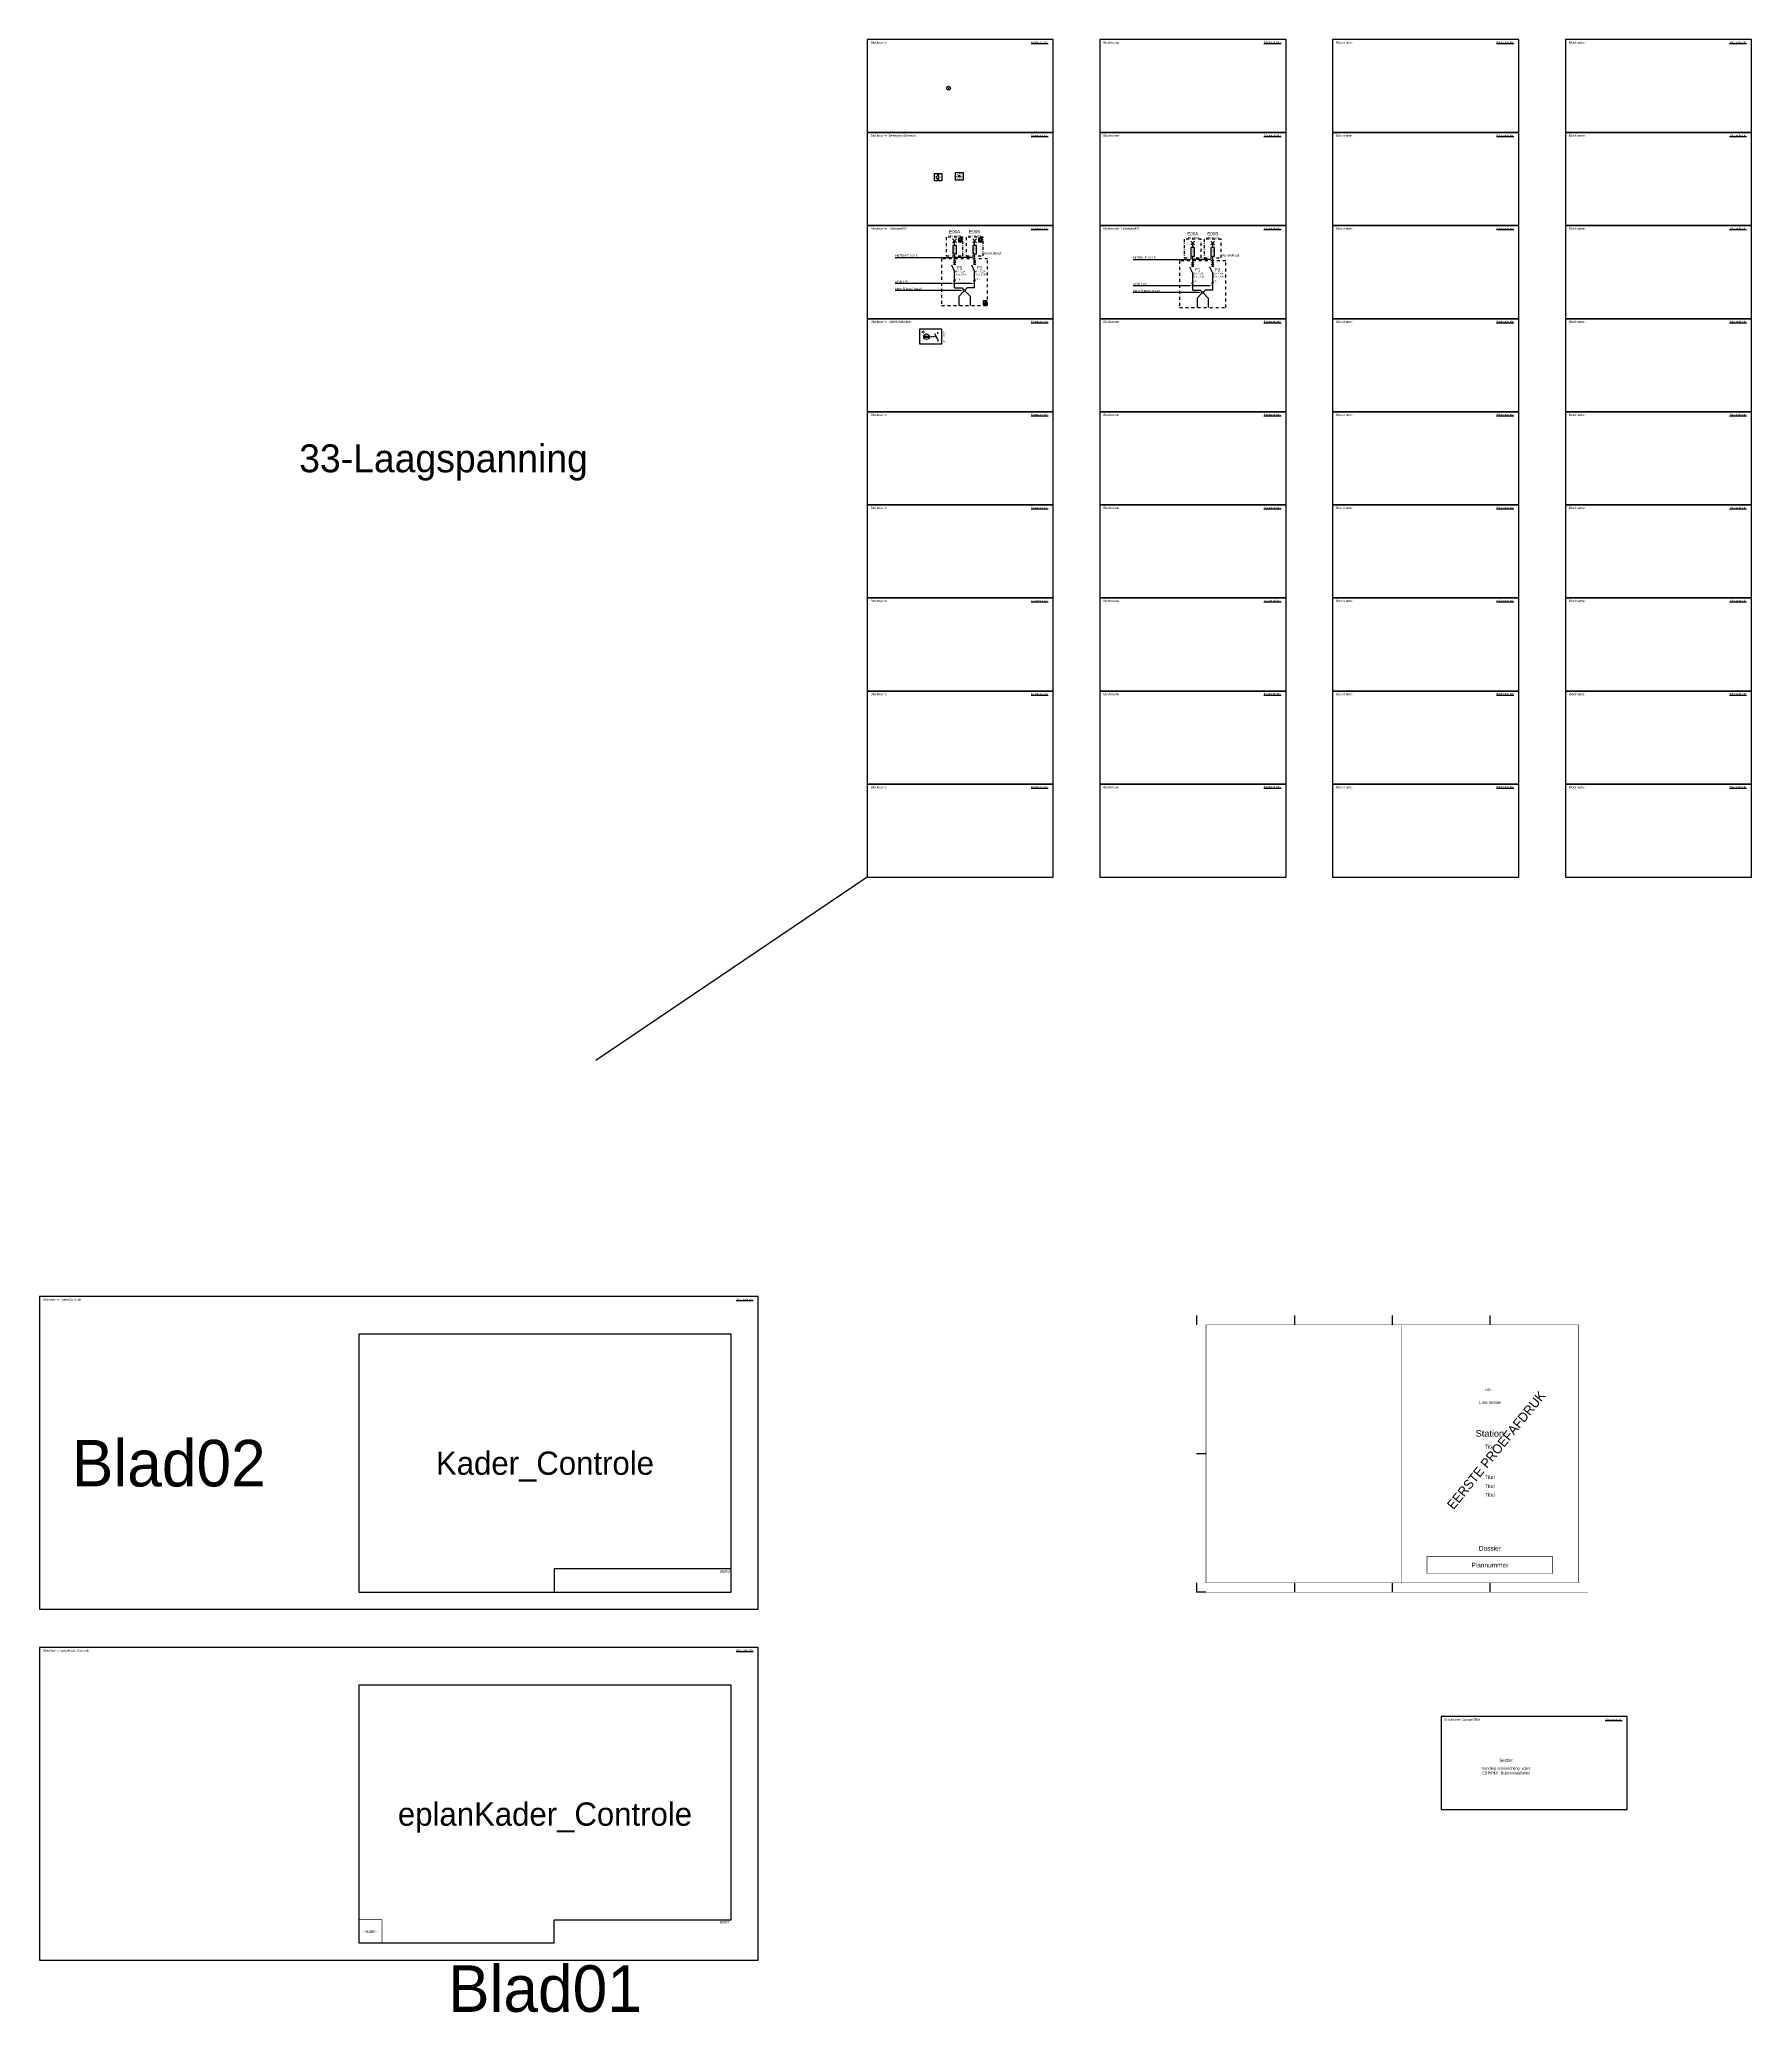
# Model space of a CAD drawing. Header units: millimetres. Extents: x -7152 to 5843, y -5056 to 10205.
# Drawn here: x 1518 to 3357, y -1220 to 900 of the extents above; entities that cross this region are included whole.
import ezdxf
from ezdxf.enums import TextEntityAlignment as Align

# ---------------------------------------------------------------- set-up
doc = ezdxf.new("R2010")
doc.units = ezdxf.units.MM
doc.linetypes.add('DASHDOT2', pattern=[12.7, 6.35, -3.175, 0, -3.175])
doc.linetypes.add('HIDDEN2', pattern=[4.7625, 3.175, -1.5875])
doc.layers.add('35', color=2, linetype='Continuous')
doc.layers.add('FreezeNewViewport', color=7, linetype='Continuous')
doc.layers.add('TBM_VP', color=1, linetype='Continuous', plot=False)
doc.styles.add('ISOPLUS', font='isoplus')
doc.styles.get("Standard").update_dxf_attribs({"font": 'isoplus.shx'})
doc.styles.add('TBM', font='arial.ttf')
doc.styles.add('TBMSTATUS', font='univh.shx')

# ---------------------------------------------------------------- blocks, each defined once
blk = doc.blocks.new('*U369')
at = {"color": 7, "linetype": 'Continuous'}
for p, q in [((0, 297), (0, 287)), ((105, 297), (105, 287)), ((210, 297), (210, 287)), ((315, 297), (315, 287)), ((0, 10), (0, 0)), ((105, 10), (105, 0)), ((210, 10), (210, 0)), ((315, 10), (315, 0))]:
    blk.add_line(p, q, dxfattribs=at)
at = {"color": 1, "linetype": 'Continuous'}
for p, q in [((10, 148.5), (0, 148.5)), ((10, 0), (0, 0))]:
    blk.add_line(p, q, dxfattribs=at)
at = {"color": 7, "linetype": 'Continuous'}
for points, const_width in [([(0, 0), (420, 0), (420, 297), (0, 297)], 0.25), ([(10, 10), (410, 10), (410, 287), (10, 287)], 0.5), ([(220, 287), (410, 287), (410, 10), (220, 10)], 0.5), ([(247.5, 38), (382.5, 38), (382.5, 20), (247.5, 20)], 0.5)]:
    blk.add_lwpolyline(points, close=True, dxfattribs=dict(at, const_width=const_width))
at = {"color": 7, "style": 'TBM'}
for tag, height, p in [('LIJN', 2.5, (315, 217.7)), ('LINESECTION_N', 3.5, (315, 203.8)), ('STATION', 7, (315, 170.5)), ('TITEL_2', 4, (315, 156.2)), ('TITEL_3', 4, (315, 123.4)), ('TITEL_4', 4, (315, 113.9)), ('TITEL_5', 4, (315, 104.5)), ('DOSSIER', 5, (315, 47)), ('PLAN_NUMBER', 5, (315, 29))]:
    blk.add_attdef(tag, text='', height=height, dxfattribs=at).set_placement(p, align=Align.MIDDLE_CENTER)
blk = doc.blocks.new('CustomTBM')
at = {"color": 0, "style": 'TBM'}
for tag, height, p in [('SECTIE', 3.5, (-87.5, 196.3)), ('LIJN01', 3, (-87.5, 187.6)), ('LIJN02', 3, (-87.5, 182.6)), ('LIJN10', 4, (-87.5, 95.1)), ('LIJN11', 4, (-87.5, 85.7))]:
    blk.add_attdef(tag, text='', height=height, dxfattribs=at).set_placement(p, align=Align.MIDDLE_CENTER)
blk = doc.blocks.new('TBM_DOCSTATUS')
at = {"color": 7, "linetype": 'Continuous', "style": 'TBMSTATUS'}
for tag, p in [('AT_DOCSTAT_T', (-102.9, 156.3)), ('AT_DOCSTAT_M', (-98.2, 152.5)), ('AT_DOCSTAT_B', (-93.6, 148.7))]:
    blk.add_attdef(tag, text='', height=10, rotation=51, dxfattribs=at).set_placement(p, align=Align.MIDDLE_CENTER)
at = {"color": 7, "style": 'TBM'}
for tag, flags, p in [('AT_TITLENUM', 1, (-163.7, 67.4)), ('AT_BLOCKVERSION', 3, (-163.7, 63.1)), ('AT_DOCSTATUS', 1, (-163.7, 58.9))]:
    blk.add_attdef(tag, text='', height=2.5, dxfattribs=dict(at, flags=flags)).set_placement(p, align=Align.MIDDLE_LEFT)
blk = doc.blocks.new('*U378')
at = {"layer": 'TBM_VP', "color": 1, "linetype": 'Continuous'}
for points in [[(0, 277), (0, 0), (400, 0), (400, 277)], [(210, 0), (400, 0), (400, 25), (210, 25)]]:
    blk.add_lwpolyline(points, close=True, dxfattribs=at)
at = {"color": 7, "linetype": 'Continuous', "ltscale": 7}
blk.add_attdef('BLADNR', text='', height=50, dxfattribs=at).set_placement((-100, 138.5), align=Align.MIDDLE_RIGHT)
at = {"layer": 'FreezeNewViewport', "color": 7, "linetype": 'Continuous', "style": 'TBM', "width": 0.8}
blk.add_attdef('Beschrijving', text='', height=2, dxfattribs=at).set_placement((272.5, 2.7), align=Align.MIDDLE_CENTER)
at = {"layer": 'TBM_VP', "color": 150, "linetype": 'Continuous', "ltscale": 15, "flags": 8}
blk.add_attdef('CONTROLE', text='', height=2.5, dxfattribs=at).set_placement((398.5, 23.5), align=Align.TOP_RIGHT)
blk = doc.blocks.new('Kader_Controle')
at = {"color": 1, "linetype": 'Continuous'}
ref = blk.add_blockref('*U378', (0, 0), dxfattribs=at)
ref.add_attrib('BLADNR', 'Blad02', dxfattribs={"color": 7, "linetype": 'Continuous', "ltscale": 7, "height": 50}).set_placement((-100, 138.5), align=Align.MIDDLE_RIGHT)
ref.add_attrib('CONTROLE', 'Blad02', dxfattribs={"layer": 'TBM_VP', "color": 150, "linetype": 'Continuous', "ltscale": 15, "height": 2.5}).set_placement((398.5, 23.5), align=Align.TOP_RIGHT)
blk = doc.blocks.new('eplankader')
at = {"color": 7}
blk.add_lwpolyline([(0, 25, 0.5, 0.5, 0), (25, 25, 0.5, 0.5, 0), (25, 0, 0, 0, 0)], format="xyseb", dxfattribs=at)
at = {"layer": 'TBM_VP', "linetype": 'Continuous'}
blk.add_lwpolyline([(400, 277), (0, 277), (0, 0), (210, 0), (210, 25), (400, 25), (400, 277)], dxfattribs=at)
at = {"linetype": 'Continuous', "ltscale": 15, "style": 'TBM'}
blk.add_attdef('KAST', text='', height=3.5, dxfattribs=at).set_placement((12.5, 12.5), align=Align.MIDDLE_CENTER)
at = {"linetype": 'Continuous', "ltscale": 15}
blk.add_attdef('BLAD', text='', height=50, dxfattribs=at).set_placement((200, -24), align=Align.TOP_CENTER)
at = {"layer": 'TBM_VP', "color": 150, "linetype": 'Continuous', "ltscale": 15, "flags": 8}
blk.add_attdef('CONTROLE', text='', height=2.5, dxfattribs=at).set_placement((398.5, 23.5), align=Align.TOP_RIGHT)
blk = doc.blocks.new('eplankader_controle')
at = {"linetype": 'Continuous'}
ref = blk.add_blockref('eplankader', (0, 0), dxfattribs=at)
ref.add_attrib('BLAD', 'Blad01', dxfattribs={"linetype": 'Continuous', "ltscale": 15, "height": 50}).set_placement((200, -24), align=Align.TOP_CENTER)
ref.add_attrib('KAST', '--kast--', dxfattribs={"linetype": 'Continuous', "ltscale": 15, "height": 3.5, "style": 'TBM'}).set_placement((12.5, 12.5), align=Align.MIDDLE_CENTER)
ref.add_attrib('CONTROLE', 'Blad01', dxfattribs={"layer": 'TBM_VP', "color": 150, "linetype": 'Continuous', "ltscale": 15, "height": 2.5}).set_placement((398.5, 23.5), align=Align.TOP_RIGHT)
blk = doc.blocks.new('*U418')
at = {"color": 0}
blk.add_lwpolyline([(0, 0), (200, 0), (200, 100), (0, 100)], close=True, dxfattribs=at)
blk.add_text('Blockname:', height=2.5, dxfattribs=at).set_placement((3.7, 98), align=Align.TOP_LEFT)
at = {"color": 0, "linetype": 'Continuous'}
blk.add_text('%%UBijkomende info:', height=1.8, dxfattribs=at).set_placement((176.2, 96.1))
at = {"color": 161, "linetype": 'Continuous', "ltscale": 15, "true_color": 0x8c9ff3}
blk.add_attdef('BLOCKNAME', (22.7, 95.5), '', height=2.5, dxfattribs=at)
blk = doc.blocks.new('*U421')
at = {"color": 0}
blk.add_lwpolyline([(0, 0), (772, 0), (772, 336), (0, 336)], close=True, dxfattribs=at)
blk.add_text('Blockname:', height=2.5, dxfattribs=at).set_placement((3.7, 334), align=Align.TOP_LEFT)
at = {"color": 0, "linetype": 'Continuous'}
blk.add_text('%%UBijkomende info:', height=1.8, dxfattribs=at).set_placement((748.2, 332.1))
at = {"color": 161, "linetype": 'Continuous', "ltscale": 15, "true_color": 0x8c9ff3}
blk.add_attdef('BLOCKNAME', (22.7, 331.5), '', height=2.5, dxfattribs=at)
blk = doc.blocks.new('*U449')
at = {"color": 0, "linetype": 'Continuous'}
for q in [(4, 2.1), (4, -2.1)]:
    blk.add_line((1.4, 0), q, dxfattribs=at)
blk.add_lwpolyline([(0, 4), (8, 4), (8, -4), (0, -4)], close=True, dxfattribs=at)
at = {"color": 7, "linetype": 'Continuous'}
for points in [[(4, 2.1, 0, 1, 0), (5.5, 3.3, 0, 0, 0)], [(4.7, 0, 0, 1, 0), (6.6, 0, 0, 0, 0)], [(4, -2.1, 0, 1, 0), (5.5, -3.3, 0, 0, 0)]]:
    blk.add_lwpolyline(points, format="xyseb", dxfattribs=at)
at = {"color": 0, "linetype": 'Continuous'}
blk.add_arc((1.4, 0), 3.39, 295.5729, 64.4271, dxfattribs=at)
at = {"color": 2, "linetype": 'Continuous'}
blk.add_attdef('NAAMB', text='', height=3.5, dxfattribs=at).set_placement((4, 5.5), align=Align.CENTER)
blk.add_attdef('NAAMR', text='', height=3.5, dxfattribs=at).set_placement((9.5, 0), align=Align.MIDDLE_LEFT)
blk = doc.blocks.new('*U453')
at = {"color": 7, "linetype": 'Continuous'}
blk.add_lwpolyline([(-0.95, 0, 0, 1, 0), (0.95, 0, 0, 0, 0)], format="xyseb", dxfattribs=at)
blk = doc.blocks.new('*U454')
at = {"color": 0, "linetype": 'ByBlock', "lineweight": -2, "transparency": 16777216}
for p, rotation in [((1.5, 0), 180), ((2.2, 1.8), 135), ((4, 2.5), 90), ((5.8, 1.8), 45), ((2.2, -1.8), 225), ((4, -2.5), 270), ((5.8, -1.8), 315)]:
    blk.add_blockref('*U453', p, dxfattribs=dict(at, rotation=rotation))
blk.add_blockref('*U453', (6.5, 0), dxfattribs=at)
blk = doc.blocks.new('*U452')
at = {"color": 0, "linetype": 'Continuous'}
blk.add_lwpolyline([(0, 4), (8, 4), (8, -4), (0, -4)], close=True, dxfattribs=at)
blk.add_circle((4, 0), 1, dxfattribs=at)
at = {"linetype": 'Continuous'}
blk.add_blockref('*U454', (0, 0), dxfattribs=at)
at = {"color": 2, "linetype": 'Continuous'}
blk.add_attdef('NAAMB', text='', height=3.5, dxfattribs=at).set_placement((4, 5.5), align=Align.CENTER)
blk.add_attdef('NAAMR', text='', height=3.5, dxfattribs=at).set_placement((9.5, 0), align=Align.MIDDLE_LEFT)
blk = doc.blocks.new('*U438')
at = {"color": 1, "linetype": 'ByBlock', "const_width": 1}
blk.add_lwpolyline([(-0.5, 0, 1), (0.5, 0, 1)], format="xyb", close=True, dxfattribs=at)
at = {"color": 0, "linetype": 'ByBlock'}
blk.add_circle((0, 0), 2, dxfattribs=at)
at = {"color": 2, "linetype": 'Continuous', "ltscale": 15}
blk.add_attdef('NAAM_L', text='', height=3.5, dxfattribs=at).set_placement((-3.5, 0), align=Align.MIDDLE_RIGHT)
at = {"color": 1, "linetype": 'Continuous', "ltscale": 15}
blk.add_attdef('TEKST135', text='', height=1.8, dxfattribs=at).set_placement((-2.5, 2.5), align=Align.RIGHT)
blk.add_attdef('TEKST45', (2.5, 2.5), '', height=1.8, dxfattribs=at)
at = {"color": 2, "linetype": 'Continuous', "ltscale": 15}
blk.add_attdef('NAAM_R', text='', height=3.5, dxfattribs=at).set_placement((3.5, 0), align=Align.MIDDLE_LEFT)
at = {"color": 1, "linetype": 'Continuous', "ltscale": 15}
blk.add_attdef('TEKST225', text='', height=1.8, dxfattribs=at).set_placement((-2.5, -2.5), align=Align.TOP_RIGHT)
blk.add_attdef('TEKST315', text='', height=1.8, dxfattribs=at).set_placement((2.5, -2.5), align=Align.TOP_LEFT)
blk = doc.blocks.new('*U457')
at = {"color": 0, "linetype": 'Continuous'}
for p, q in [((-15.8, 7.4), (-16.7, 8.6)), ((-14.7, 8.3), (-15.7, 9.5)), ((0, 0), (-3, 6))]:
    blk.add_line(p, q, dxfattribs=at)
at = {"color": 1, "linetype": 'HIDDEN2', "ltscale": 0.5}
blk.add_line((-1.5, 3), (-9, 3), dxfattribs=at)
at = {"color": 0, "linetype": 'Continuous'}
for points in [[(-19.2, 11.5), (4.2, 11.5), (4.2, -4.9), (-19.2, -4.9)], [(-13.9, 3.8), (-10.1, 3.8), (-10.1, 2.2), (-13.9, 2.2)]]:
    blk.add_lwpolyline(points, close=True, dxfattribs=at)
for points in [[(-14.6, 5.9, 0, 1, 0), (-15.8, 7.4, 0, 0, 0)], [(-13.6, 6.8, 0, 1, 0), (-14.7, 8.3, 0, 0, 0)]]:
    blk.add_lwpolyline(points, format="xyseb", dxfattribs=at)
blk.add_circle((-12, 3), 3, dxfattribs=at)
at = {"color": 1, "style": 'ISOPLUS'}
for tag, p in [('AMP', (5.8, 0.9)), ('KLNR1', (5.8, 7.6))]:
    blk.add_attdef(tag, text='', height=1.8, dxfattribs=at).set_placement(p, align=Align.MIDDLE_LEFT)
at = {"color": 2, "style": 'ISOPLUS'}
blk.add_attdef('NAAM', text='', height=2.5, dxfattribs=at).set_placement((5.8, 4.2), align=Align.MIDDLE_LEFT)
at = {"color": 1}
blk.add_attdef('KLNR2', text='', height=1.8, dxfattribs=at).set_placement((5.8, -2), align=Align.MIDDLE_LEFT)
blk = doc.blocks.new('*U409')
at = {"color": 0, "linetype": 'Continuous', "lineweight": -2}
blk.add_circle((0, 0), 1, dxfattribs=at)
at = {"color": 1}
blk.add_attdef('STROOK', text='', height=1.8, dxfattribs=at).set_placement((-2, 0), align=Align.MIDDLE_RIGHT)
blk.add_attdef('KLEMNUMMER', text='', height=1.8, dxfattribs=at).set_placement((2, 0), align=Align.MIDDLE_LEFT)
blk = doc.blocks.new('*U468')
at = {"color": 0}
for p, q in [((11.9, 71.3), (16.1, 67.1)), ((11.9, 67.1), (16.1, 71.3)), ((14, 64.2), (14, 69.2)), ((33.4, 71.3), (37.6, 67.1)), ((33.4, 67.1), (37.6, 71.3)), ((35.5, 64.2), (35.5, 69.2)), ((14, 44.4), (14, 55.2)), ((35.5, 44.4), (35.5, 55.2)), ((14, 18.7), (14, 36.4)), ((35.5, 18.7), (35.5, 36.4)), ((14, 18.7), (22, 18.7)), ((18.7, 10), (18.7, 0)), ((24, 15.3), (18.8, 10)), ((24, 16.7), (22, 18.7)), ((25.5, 16.7), (27.5, 18.7)), ((25.5, 15.3), (30.7, 10)), ((35.5, 18.7), (27.5, 18.7)), ((30.7, 10), (30.7, 0))]:
    blk.add_line(p, q, dxfattribs=at)
at = {"linetype": 'Continuous'}
for p, q in [((-49.9, 51.5), (10.5, 51.5)), ((20.2, 16), (-49.9, 16))]:
    blk.add_line(p, q, dxfattribs=at)
at = {"color": 0, "linetype": 'Continuous'}
for p, q in [((10.6, 43.6), (14, 36.4)), ((12.7, 45.6), (15.2, 48.1)), ((12.7, 48.1), (15.2, 45.6)), ((32.1, 43.6), (35.5, 36.4)), ((34.2, 45.6), (36.7, 48.1)), ((34.2, 48.1), (36.7, 45.6))]:
    blk.add_line(p, q, dxfattribs=at)
at = {"color": 0, "linetype": 'Continuous', "lineweight": -2}
for p, q in [((12.7, 44.4), (15.2, 44.4)), ((34.2, 44.4), (36.7, 44.4))]:
    blk.add_line(p, q, dxfattribs=at)
at = {"color": 1, "linetype": 'Continuous'}
for p, q in [((13, 26), (15, 28)), ((13, 25), (15, 27)), ((34.5, 26), (36.5, 28)), ((34.5, 25), (36.5, 27))]:
    blk.add_line(p, q, dxfattribs=at)
at = {"color": 0, "linetype": 'ByBlock', "lineweight": -2}
blk.add_line((-28, 16), (-28, 16), dxfattribs=at)
at = {"linetype": 'DASHDOT2', "ltscale": 0.5}
for points in [[(5, 53.2), (23, 53.2), (23, 73.3), (5, 73.3)], [(26.5, 53.2), (44.5, 53.2), (44.5, 73.3), (26.5, 73.3)], [(0, 0), (49.5, 0), (49.5, 50.1), (0, 50.1)]]:
    blk.add_lwpolyline(points, close=True, dxfattribs=at)
at = {"color": 0}
for points in [[(16, 55.2), (16, 64.2), (12, 64.2), (12, 55.2)], [(37.5, 55.2), (37.5, 64.2), (33.5, 64.2), (33.5, 55.2)]]:
    blk.add_lwpolyline(points, close=True, dxfattribs=at)
at = {"color": 7, "linetype": 'Continuous'}
for points in [[(18, 68.3), (22, 68.3), (22, 72.3), (18, 72.3)], [(19, 69.3), (21, 69.3), (21, 71.3), (19, 71.3)], [(39.5, 68.3), (43.5, 68.3), (43.5, 72.3), (39.5, 72.3)], [(40.5, 69.3), (42.5, 69.3), (42.5, 71.3), (40.5, 71.3)], [(44.5, 1), (48.5, 1), (48.5, 5), (44.5, 5)], [(45.5, 2), (47.5, 2), (47.5, 4), (45.5, 4)]]:
    blk.add_lwpolyline(points, close=True, dxfattribs=at)
at = {"linetype": 'ByBlock', "lineweight": -2}
for points in [[(32, 51.5), (14, 51.5)], [(10.5, 23.3), (-49.9, 23.3)], [(32, 23.3), (14, 23.3)]]:
    blk.add_lwpolyline(points, dxfattribs=at)
at = {"linetype": 'Continuous'}
for points in [[(10.5, 52.1), (14, 51.5), (10.5, 50.9)], [(32, 52.1), (35.5, 51.5), (32, 50.9)], [(10.5, 23.8), (14, 23.3), (10.5, 22.7)], [(32, 23.8), (35.5, 23.3), (32, 22.7)], [(20.2, 16.6), (23.7, 16), (20.2, 15.4)]]:
    blk.add_solid(points, dxfattribs=at)
at = {"color": 0, "linetype": 'Continuous'}
blk.add_blockref('*U409', (24.7, 16), dxfattribs=at)
at = {"linetype": 'Continuous', "style": 'ISOPLUS'}
blk.add_text('Aansluitkast', height=2.5, dxfattribs=at).set_placement((45.5, 54.1), align=Align.BOTTOM_LEFT)
at = {"color": 1, "style": 'ISOPLUS'}
for s, p in [('¦©n:', (19.1, 35.4)), ('¦©cu:', (20.3, 32.4)), ('¦©n:', (40.6, 35.4)), ('¦©cu:', (41.8, 32.4))]:
    blk.add_text(s, height=1.8, dxfattribs=at).set_placement(p, align=Align.RIGHT)
at = {"color": 2, "linetype": 'Continuous', "style": 'ISOPLUS'}
for s, p in [('F1', (16.5, 40.4)), ('F2', (38, 40.4))]:
    blk.add_text(s, height=3.5, dxfattribs=at).set_placement(p, align=Align.MIDDLE_LEFT)
at = {"linetype": 'Continuous', "style": 'ISOPLUS', "flags": 1}
for tag, p, height in [('LAMP_A', (7.9, 100.5), 2.5), ('LAMP_B', (34.1, 101.7), 1.8)]:
    blk.add_attdef(tag, p, '', height=height, dxfattribs=at)
at = {"color": 1, "style": 'ISOPLUS'}
for tag, p in [('TYPELA', (14, 73.3)), ('TYPELB', (35.5, 73.3))]:
    blk.add_attdef(tag, text='', height=1.8, dxfattribs=at).set_placement(p, align=Align.BOTTOM_CENTER)
at = {"linetype": 'Continuous', "style": 'ISOPLUS'}
for tag, p in [('VOORSCHAKELAPPARAATLA', (14, 59.7)), ('VOORSCHAKELAPPARAATLB', (35.5, 59.7))]:
    blk.add_attdef(tag, text='', height=1.8, rotation=90, dxfattribs=at).set_placement(p, align=Align.MIDDLE_CENTER)
for tag, p in [('KABEL1D', (-49.9, 52.2)), ('KABEL2D', (-49.9, 23.9)), ('KLEMMEND', (-49.9, 16.4))]:
    blk.add_attdef(tag, p, '', height=2.5, dxfattribs=at)
at = {"color": 1, "linetype": 'Continuous', "style": 'ISOPLUS'}
for tag, p in [('FASENLA', (15.5, 27.6)), ('INLA', (19.9, 35.4)), ('FASENLB', (37, 27.6)), ('INLB', (41.4, 35.4))]:
    blk.add_attdef(tag, p, '', height=1.8, dxfattribs=at)
at = {"color": 1, "style": 'ISOPLUS'}
for tag, p in [('ICUA', (21.1, 32.4)), ('ICUB', (42.6, 32.4))]:
    blk.add_attdef(tag, p, '', height=1.8, dxfattribs=at)
at = {"layer": '35', "style": 'ISOPLUS'}
blk.add_attdef('PAALDNR', text='', height=3.5, dxfattribs=at).set_placement((24.7, 89), align=Align.CENTER)
for tag, p in [('NAAMLA', (14, 76.3)), ('NAAMLB', (35.5, 76.3))]:
    blk.add_attdef(tag, text='', height=3.5, dxfattribs=at).set_placement(p, align=Align.BOTTOM_CENTER)
blk = doc.blocks.new('*U469')
at = {"color": 0}
for p, q in [((11.9, 71.3), (16.1, 67.1)), ((11.9, 67.1), (16.1, 71.3)), ((14, 64.2), (14, 69.2)), ((33.4, 71.3), (37.6, 67.1)), ((33.4, 67.1), (37.6, 71.3)), ((35.5, 64.2), (35.5, 69.2)), ((14, 44.4), (14, 55.2)), ((35.5, 44.4), (35.5, 55.2)), ((14, 18.7), (14, 36.4)), ((35.5, 18.7), (35.5, 36.4)), ((14, 18.7), (22, 18.7)), ((18.7, 10), (18.7, 0)), ((24, 15.3), (18.8, 10)), ((24, 16.7), (22, 18.7)), ((25.5, 16.7), (27.5, 18.7)), ((25.5, 15.3), (30.7, 10)), ((35.5, 18.7), (27.5, 18.7)), ((30.7, 10), (30.7, 0))]:
    blk.add_line(p, q, dxfattribs=at)
at = {"linetype": 'Continuous'}
for p, q in [((-49.9, 51.5), (10.5, 51.5)), ((20.2, 16), (-49.9, 16))]:
    blk.add_line(p, q, dxfattribs=at)
at = {"color": 0, "linetype": 'Continuous'}
for p, q in [((10.6, 43.6), (14, 36.4)), ((12.7, 45.6), (15.2, 48.1)), ((12.7, 48.1), (15.2, 45.6)), ((32.1, 43.6), (35.5, 36.4)), ((34.2, 45.6), (36.7, 48.1)), ((34.2, 48.1), (36.7, 45.6))]:
    blk.add_line(p, q, dxfattribs=at)
at = {"color": 0, "linetype": 'Continuous', "lineweight": -2}
for p, q in [((12.7, 44.4), (15.2, 44.4)), ((34.2, 44.4), (36.7, 44.4))]:
    blk.add_line(p, q, dxfattribs=at)
at = {"color": 1, "linetype": 'Continuous'}
for p, q in [((13, 26), (15, 28)), ((13, 25), (15, 27)), ((34.5, 26), (36.5, 28)), ((34.5, 25), (36.5, 27))]:
    blk.add_line(p, q, dxfattribs=at)
at = {"color": 0, "linetype": 'ByBlock', "lineweight": -2}
blk.add_line((-28, 16), (-28, 16), dxfattribs=at)
at = {"linetype": 'DASHDOT2', "ltscale": 0.5}
for points in [[(5, 53.2), (23, 53.2), (23, 73.3), (5, 73.3)], [(26.5, 53.2), (44.5, 53.2), (44.5, 73.3), (26.5, 73.3)], [(0, 0), (49.5, 0), (49.5, 50.1), (0, 50.1)]]:
    blk.add_lwpolyline(points, close=True, dxfattribs=at)
at = {"color": 0}
for points in [[(16, 55.2), (16, 64.2), (12, 64.2), (12, 55.2)], [(37.5, 55.2), (37.5, 64.2), (33.5, 64.2), (33.5, 55.2)]]:
    blk.add_lwpolyline(points, close=True, dxfattribs=at)
at = {"linetype": 'ByBlock', "lineweight": -2}
for points in [[(32, 51.5), (14, 51.5)], [(10.5, 23.3), (-49.9, 23.3)], [(32, 23.3), (14, 23.3)]]:
    blk.add_lwpolyline(points, dxfattribs=at)
at = {"linetype": 'Continuous'}
for points in [[(10.5, 52.1), (14, 51.5), (10.5, 50.9)], [(32, 52.1), (35.5, 51.5), (32, 50.9)], [(10.5, 23.8), (14, 23.3), (10.5, 22.7)], [(32, 23.8), (35.5, 23.3), (32, 22.7)], [(20.2, 16.6), (23.7, 16), (20.2, 15.4)]]:
    blk.add_solid(points, dxfattribs=at)
at = {"color": 0, "linetype": 'Continuous'}
blk.add_blockref('*U409', (24.7, 16), dxfattribs=at)
at = {"linetype": 'Continuous', "style": 'ISOPLUS'}
blk.add_text('Aansluitkast', height=2.5, dxfattribs=at).set_placement((45.5, 54.1), align=Align.BOTTOM_LEFT)
at = {"color": 1, "style": 'ISOPLUS'}
for s, p in [('¦©n:', (19.1, 35.4)), ('¦©cu:', (20.3, 32.4)), ('¦©n:', (40.6, 35.4)), ('¦©cu:', (41.8, 32.4))]:
    blk.add_text(s, height=1.8, dxfattribs=at).set_placement(p, align=Align.RIGHT)
at = {"color": 2, "linetype": 'Continuous', "style": 'ISOPLUS'}
for s, p in [('F1', (16.5, 40.4)), ('F2', (38, 40.4))]:
    blk.add_text(s, height=3.5, dxfattribs=at).set_placement(p, align=Align.MIDDLE_LEFT)
at = {"linetype": 'Continuous', "style": 'ISOPLUS', "flags": 1}
for tag, p, height in [('LAMP_A', (7.9, 100.5), 2.5), ('LAMP_B', (34.1, 101.7), 1.8)]:
    blk.add_attdef(tag, p, '', height=height, dxfattribs=at)
at = {"color": 1, "style": 'ISOPLUS'}
for tag, p in [('TYPELA', (14, 73.3)), ('TYPELB', (35.5, 73.3))]:
    blk.add_attdef(tag, text='', height=1.8, dxfattribs=at).set_placement(p, align=Align.BOTTOM_CENTER)
at = {"linetype": 'Continuous', "style": 'ISOPLUS'}
for tag, p in [('VOORSCHAKELAPPARAATLA', (14, 59.7)), ('VOORSCHAKELAPPARAATLB', (35.5, 59.7))]:
    blk.add_attdef(tag, text='', height=1.8, rotation=90, dxfattribs=at).set_placement(p, align=Align.MIDDLE_CENTER)
for tag, p in [('KABEL1D', (-49.9, 52.2)), ('KABEL2D', (-49.9, 23.9)), ('KLEMMEND', (-49.9, 16.4))]:
    blk.add_attdef(tag, p, '', height=2.5, dxfattribs=at)
at = {"color": 1, "linetype": 'Continuous', "style": 'ISOPLUS'}
for tag, p in [('FASENLA', (15.5, 27.6)), ('INLA', (19.9, 35.4)), ('FASENLB', (37, 27.6)), ('INLB', (41.4, 35.4))]:
    blk.add_attdef(tag, p, '', height=1.8, dxfattribs=at)
at = {"color": 1, "style": 'ISOPLUS'}
for tag, p in [('ICUA', (21.1, 32.4)), ('ICUB', (42.6, 32.4))]:
    blk.add_attdef(tag, p, '', height=1.8, dxfattribs=at)
at = {"layer": '35', "style": 'ISOPLUS'}
blk.add_attdef('PAALDNR', text='', height=3.5, dxfattribs=at).set_placement((24.7, 89), align=Align.CENTER)
for tag, p in [('NAAMLA', (14, 76.3)), ('NAAMLB', (35.5, 76.3))]:
    blk.add_attdef(tag, text='', height=3.5, dxfattribs=at).set_placement(p, align=Align.BOTTOM_CENTER)

msp = doc.modelspace()

# ---------------------------------------------------------------- linework, layer by layer
at = {"linetype": 'Continuous'}
for p, q in [((2482.335, 583.622), (2482.335, 585.622)), ((2482.335, 577.622), (2482.335, 575.622)), ((2406.552, 0), (2115, -197))]:
    msp.add_line(p, q, dxfattribs=at)

# ---------------------------------------------------------------- block references
at = {"color": 110, "linetype": 'Continuous'}
msp.add_blockref('*U418', (2406.552, 800), dxfattribs=at)
at = {"color": 160, "linetype": 'Continuous'}
for p in [(2656.552, 800), (2906.552, 800), (3156.552, 800), (2656.552, 700), (2906.552, 700), (3156.552, 700), (2906.552, 600), (3156.552, 600), (2656.552, 500), (2906.552, 500), (3156.552, 500), (2406.552, 400), (2656.552, 400), (2906.552, 400), (3156.552, 400), (2406.552, 300), (2656.552, 300), (2906.552, 300), (3156.552, 300), (2406.552, 200), (2656.552, 200), (2906.552, 200), (3156.552, 200), (2406.552, 100), (2656.552, 100), (2906.552, 100), (3156.552, 100), (2406.552, 0), (2656.552, 0), (2906.552, 0), (3156.552, 0)]:
    msp.add_blockref('*U418', p, dxfattribs=at)
at = {"linetype": 'Continuous'}
for name, p in [('*U438', (2493.976, 847.737)), ('*U449', (2478.917, 752.117)), ('*U452', (2501.544, 753.016)), ('eplankader_controle', (1860.5, -1145))]:
    msp.add_blockref(name, p, dxfattribs=at)
at = {"color": 110, "linetype": 'Continuous'}
for name, p, values in [('*U418', (2406.552, 700), {'BLOCKNAME': 'BewegingsDetector'}), ('*U418', (2406.552, 600), {'BLOCKNAME': 'LichtmastKl2'}), ('*U418', (2656.552, 600), {'BLOCKNAME': 'LichtmastKl1'}), ('*U418', (2406.552, 500), {'BLOCKNAME': 'LichtSchakelaar'}), ('*U421', (1517.5, -786.5), {'BLOCKNAME': 'KaderControle'}), ('*U421', (1517.5, -1163.5), {'BLOCKNAME': 'eplanKaderControle'}), ('*U418', (3023.031, -1001.692), {'BLOCKNAME': 'CustomTBM'})]:
    msp.add_blockref(name, p, dxfattribs=at).add_auto_attribs(values)
at = {"linetype": 'Continuous'}
for name, p, values in [('*U468', (2486.524, 614.359), {'NAAMLA': 'E00A', 'TYPELA': 'LED-toestel', 'VOORSCHAKELAPPARAATLA': 'E-VSA', 'INLA': 'C,6A', 'ICUA': '10kA', 'FASENLA': 'N, L', 'NAAMLB': 'E00B', 'TYPELB': 'LED-Toestel', 'VOORSCHAKELAPPARAATLB': 'E-VSA', 'INLB': 'C,6A', 'ICUB': '10kA', 'FASENLB': 'N, L', 'KABEL1D': 'H07RN-F 2x2,5', 'KABEL2D': 'VOB 1,5²', 'KLEMMEND': 'klem 50mm² (paal)'}), ('*U469', (2742.259, 612.141), {'NAAMLA': 'E00A', 'TYPELA': 'LED-toestel', 'VOORSCHAKELAPPARAATLA': 'E-VSA', 'INLA': 'C,6A', 'ICUA': '10kA', 'FASENLA': 'N, L', 'NAAMLB': 'E00B', 'TYPELB': 'LED-Toestel', 'VOORSCHAKELAPPARAATLB': 'E-VSA', 'INLB': 'C,6A', 'ICUB': '10kA', 'FASENLB': 'N, L', 'KABEL1D': 'H07RN-F 2x2,5', 'KABEL2D': 'VOB 1,5²', 'KLEMMEND': 'klem 50mm² (paal)'}), ('*U457', (2482.335, 577.622), {'NAAM': 'K', 'KLNR1': '13', 'KLNR2': '14'}), ('TBM_DOCSTATUS', (3180.5, -768), {'AT_DOCSTAT_M': 'EERSTE PROEFAFDRUK'})]:
    msp.add_blockref(name, p, dxfattribs=at).add_auto_attribs(values)
at = {"linetype": 'Continuous', "ltscale": 15}
msp.add_blockref('*U369', (2760.5, -768), dxfattribs=at).add_auto_attribs({'LIJN': 'Lijn ...', 'LINESECTION_N': 'Line secite', 'STATION': 'Station', 'TITEL_2': 'Titel', 'TITEL_3': 'Titel', 'TITEL_4': 'Titel', 'TITEL_5': 'Titel', 'DOSSIER': 'Dossier', 'PLAN_NUMBER': 'Plannummer'})
msp.add_blockref('Kader_Controle', (1860.5, -768), dxfattribs=at)
at = {"color": 150, "linetype": 'Continuous'}
msp.add_blockref('CustomTBM', (3180.5, -1145), dxfattribs=at).add_auto_attribs({'SECTIE': 'Sectie:', 'LIJN01': 'Voeding seininrichting: ≤1kV', 'LIJN02': 'EBP/PLP: Buiteninstallaties'})

# ---------------------------------------------------------------- texts
at = {"color": 7}
msp.add_text('33-Laagspanning', height=30, dxfattribs=at).set_placement((2106.552, 450), align=Align.MIDDLE_RIGHT)
at = {"linetype": 'Continuous', "ltscale": 15}
for s, p in [('Kader_Controle', (2060.5, -629.5)), ('eplanKader_Controle', (2060.5, -1006.5))]:
    msp.add_text(s, height=25, dxfattribs=at).set_placement(p, align=Align.MIDDLE_CENTER)

doc.saveas('drawing.dxf')
